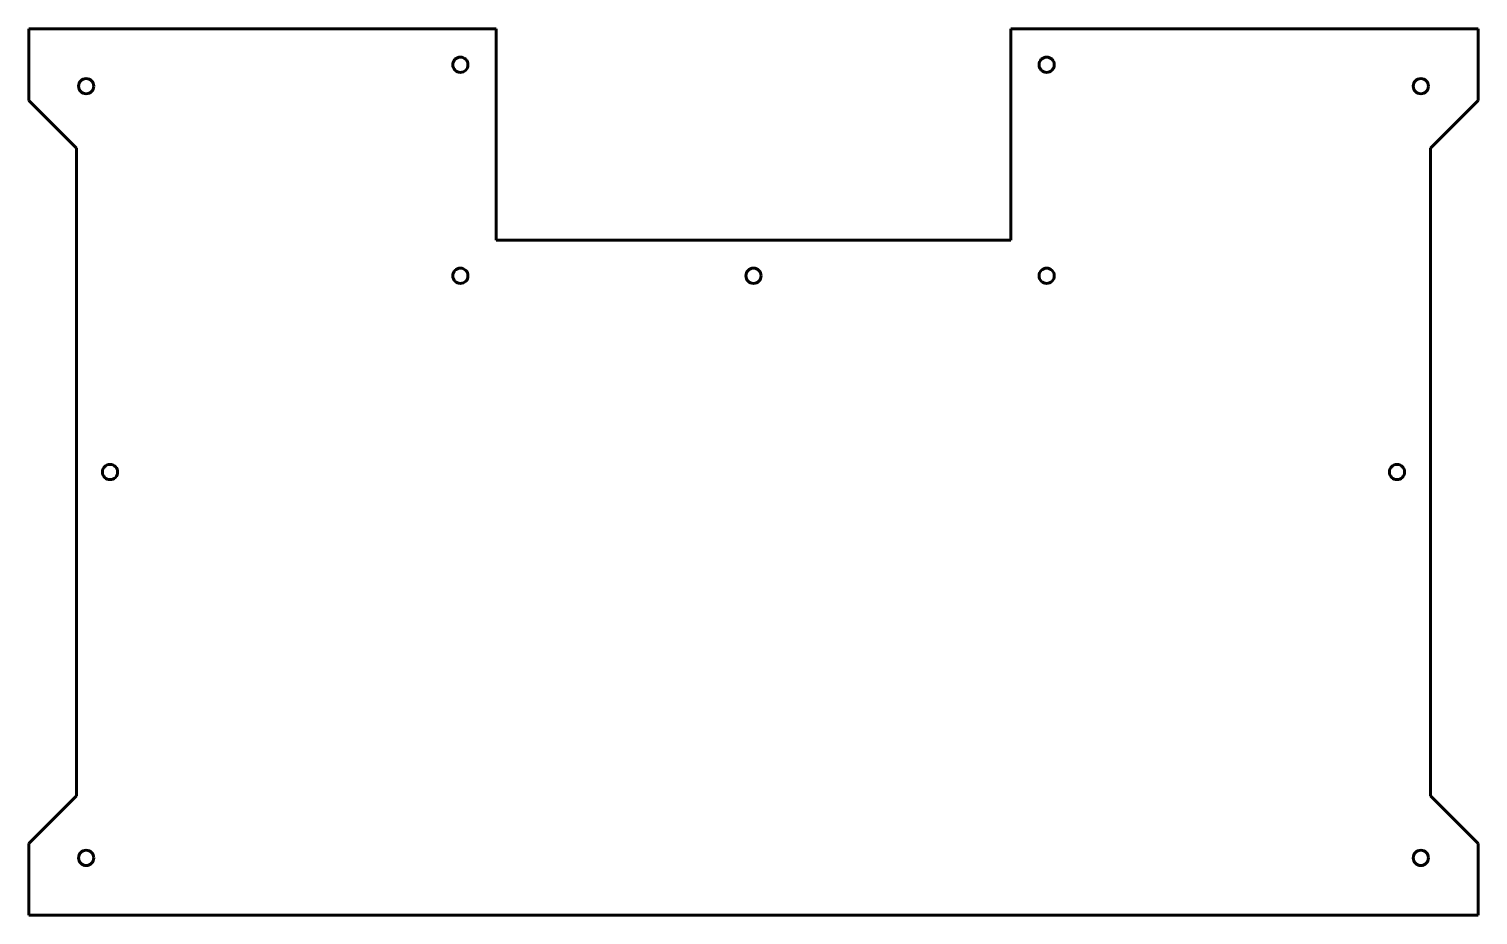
# Model space of a CAD drawing. Header units: millimetres. Extents: x -151 to 153, y -99 to 87.
import ezdxf

# ---------------------------------------------------------------- set-up
doc = ezdxf.new("R2010")
doc.units = ezdxf.units.MM
doc.linetypes.add('K5LT_BASIC', pattern=[0])

msp = doc.modelspace()

# ---------------------------------------------------------------- linework, layer by layer
at = {"color": 150, "linetype": 'K5LT_BASIC', "lineweight": 60}
for p, q in [((-151.3, 72.21), (-151.3, 87.21)), ((-151.3, 87.21), (-53.3, 87.21)), ((-53.3, 42.91), (-53.3, 87.21)), ((54.7, 87.21), (152.7, 87.21)), ((54.7, 87.21), (54.7, 42.91)), ((152.7, 87.21), (152.7, 72.21)), ((-141.3, 62.21), (-151.3, 72.21)), ((152.7, 72.21), (142.7, 62.21)), ((-141.3, -73.79), (-141.3, 62.21)), ((142.7, 62.21), (142.7, -73.79)), ((54.7, 42.91), (-53.3, 42.91)), ((-151.3, -83.79), (-141.3, -73.79)), ((142.7, -73.79), (152.7, -83.79)), ((-151.3, -98.79), (-151.3, -83.79)), ((152.7, -83.79), (152.7, -98.79)), ((152.7, -98.79), (-151.3, -98.79))]:
    msp.add_line(p, q, dxfattribs=at)
for centre in [(-60.8, 79.71), (62.2, 79.71), (-139.3, 75.21), (140.7, 75.21), (-60.8, 35.41), (0.7, 35.41), (62.2, 35.41), (-134.3, -5.79), (135.7, -5.79), (-139.3, -86.79), (140.7, -86.79)]:
    msp.add_circle(centre, 1.6, dxfattribs=at)

doc.saveas('drawing.dxf')
